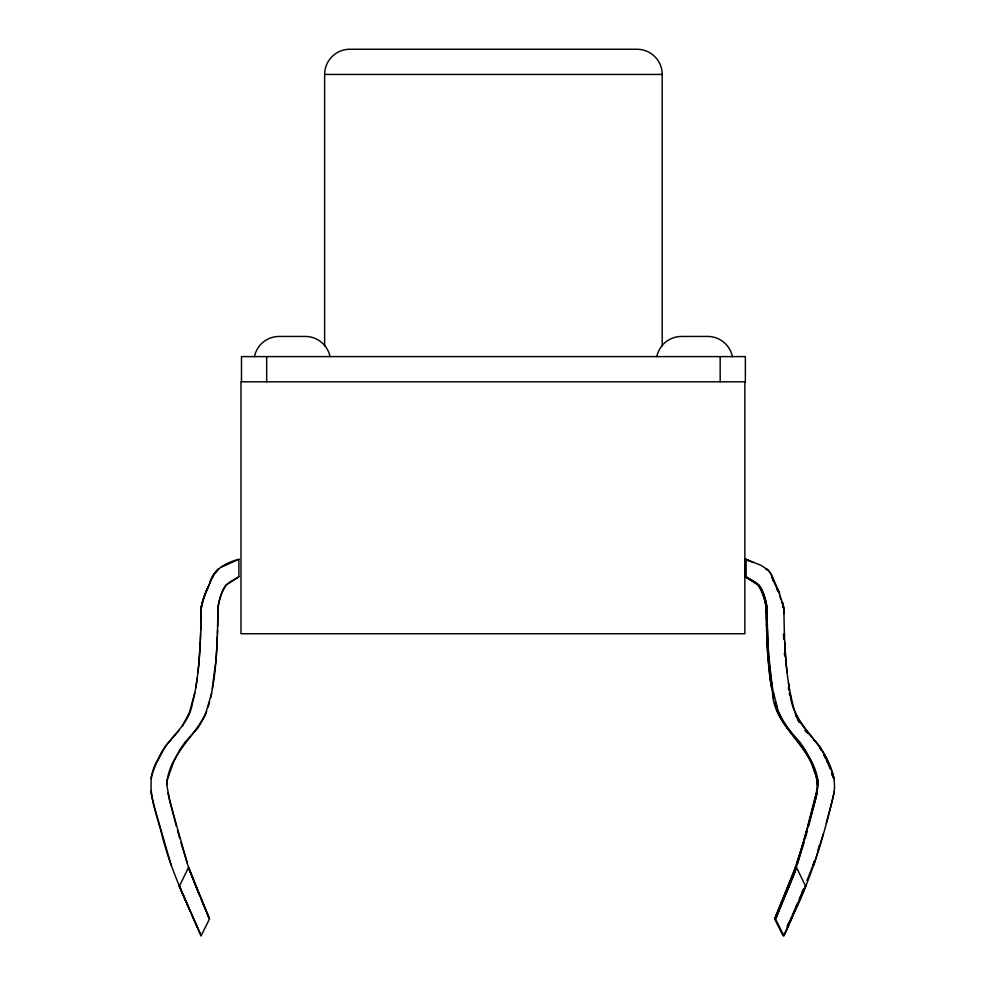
<?xml version="1.0" encoding="UTF-8"?>
<svg xmlns="http://www.w3.org/2000/svg" width="985" height="985" viewBox="0 0 985 985"><rect width="100%" height="100%" fill="white"/><g stroke="black" fill="none" stroke-linecap="round" stroke-linejoin="round"><path stroke-width="1.48" d="M324.631 345.87L324.631 74.441A25.191 25.191 0 0 1 349.823 49.25L637.024 49.25A25.191 25.191 0 0 1 662.216 74.441L662.216 345.87M201.038 613.68L201.1 610.01A30.954 30.954 0 0 1 201.482 606.366L204.067 596.935L209.165 584.462M201.703 605.159L201.482 606.366A31.446 31.446 0 0 0 201.1 610.01L200.928 621.178M201.014 615.736L201.026 614.652M217.808 616.585L217.993 609.518M201.014 616.13L200.977 618.58M217.783 618.063L217.82 615.687M217.771 619.614L217.796 617.595M217.833 614.492L218.054 608.558A49.533 49.533 0 0 1 219.421 600.357L220.061 598.055A64.985 64.985 0 0 1 221.169 594.669A78.529 78.529 0 0 1 222.462 591.345L226.156 584.942L238.887 576.791L238.887 559.283C225.934 562.62 212.895 569.613 209.596 583.502M200.952 620.082L200.965 618.999M201.051 612.473L201.248 608.127A32.431 32.431 0 0 1 201.753 604.913A44.682 44.682 0 0 1 202.528 601.736L203.489 598.621A99.276 99.276 0 0 1 204.572 595.543A133.714 133.714 0 0 1 205.742 592.502L213.745 574.44L218.781 568.665M217.747 620.624L217.771 619.245M201.051 612.461L201.482 606.354M217.636 626.682L217.759 620.439M200.94 621.03L200.866 624.699M217.71 622.815L217.734 621.621M200.891 623.345L200.829 625.918M217.697 623.653L217.648 625.672M200.805 627.149L200.841 625.524M217.636 626.374L217.55 629.944M200.768 628.368L200.817 626.608M200.792 627.704L200.694 630.954M200.731 629.871L200.755 628.787M217.55 629.711L217.353 635.891M217.525 630.72L217.426 633.749M200.706 630.819L200.62 633.269M200.583 634.488L200.632 633.133M200.595 634.217L200.497 636.938M200.546 635.313L200.386 639.659M217.316 637.073L217.365 635.768M217.328 636.778L217.156 640.816M217.242 638.797L217.291 637.788M200.423 638.563L200.472 637.48M217.217 639.45L216.872 646.505A564.467 564.467 0 0 1 215.937 660.627L211.64 693.243L204.978 715.799L197.973 728.001L185.303 741.927L179.923 749.634L173.495 762.193L167.29 779.923L166.748 784.589L169.765 801.396L187.298 863.106M200.337 640.742L200.386 639.376M190.277 911.531C179.122 886.229 168.189 860.668 161.651 833.716C155.433 809.547 143.305 782.878 157.982 759.337C166.588 738.565 189.095 726.401 192.469 702.921C197.813 682.605 199.253 661.514 200.337 640.607M166.748 784.589C168.533 754.461 195.399 736.854 206.702 711.416M197.283 677.705L195.744 687.85M796.865 863.106C802.381 846.903 806.653 830.318 811.184 813.819C814.349 799.918 820.985 784.799 814.09 770.959C806.419 741.323 774.247 725.416 772.523 693.243M797.702 863.106L816.208 797.234L818.252 784.589L817.71 779.923L811.505 762.193L805.077 749.634L799.697 741.927L787.027 728.001L782.016 720.06L778.285 711.416L772.499 688.626L768.706 655.924A610.712 610.712 0 0 1 767.881 641.826L767.783 639.45M212.489 688.613L213.942 679.342A363.588 363.588 0 0 0 215.937 660.627L216.294 655.924A610.897 610.897 0 0 0 217.119 641.826M761.996 590.052C759.534 583.145 751.703 580.424 746.113 576.791L746.113 559.283L760.949 565.328L768.041 569.921L771.255 574.44L777.805 588.956L783.518 606.366A30.966 30.966 0 0 1 783.9 610.01C784.392 641.124 784.959 672.583 792.506 702.921C795.584 720.54 808.439 732.951 819.421 745.928C828.619 760.913 838.063 778.495 833.175 796.545C823.891 835.982 812.12 874.865 794.723 911.531M816.22 793.048L807.798 826.206M817.058 793.048L808.636 826.206M194.796 692.923L189.329 712.746L182.225 726.388M210.618 697.872L211.615 693.255M803.218 842.692L793.245 874.052L774.666 918.956L783.063 935.75L783.728 934.248M795.548 867.182L775.626 916.752M201.962 603.965L202.245 602.771A62.88 62.88 0 0 1 202.91 600.407A82.014 82.014 0 0 1 203.661 598.08A104.964 104.964 0 0 1 204.917 594.62L205.348 593.475A162.02 162.02 0 0 1 206.727 590.077A161.084 161.084 0 0 0 205.348 593.487M826.28 823.14L830.564 807.22A238.136 238.136 0 0 0 834.295 791.177M806.666 830.343L804.388 838.58M807.503 830.343L805.225 838.58M823.349 833.716L813.819 865.249M208.204 706.947L209.485 702.416M804.055 842.692L794.082 874.052L775.503 918.956L783.9 935.75L785.907 931.305M818.092 849.612L819.249 845.659M806.961 880.59L808.463 876.761M808.968 875.48L810.47 871.651M810.975 870.371L812.477 866.529M774.666 918.956L795.178 868.856L785.833 892.275M774.826 918.574L775.306 917.417M775.503 918.956L776.155 917.417M775.7 918.5L796.385 867.182L805.619 886.254L797.616 904.932M786.67 892.275L796.015 868.856L776.463 916.752M802.11 892.582L803.711 888.778M223.004 590.052C225.466 583.145 233.297 580.424 238.887 576.791M207.207 588.944L208.167 586.691M801.125 894.872L802.738 891.08M802.406 891.696L803.588 888.975M796.102 906.459L797.788 902.592M799.18 899.083L800.854 895.242M787.274 926.183L788.788 922.736M794.193 910.829L796.779 904.932M792.297 915.114L793.873 911.531M797.234 905.4L805.619 886.254L783.9 935.75L784.195 935.085M786.424 930.16L795.03 910.829M790.29 919.621L791.768 916.309M790.253 921.603L792.556 916.419M787.335 926.245L789.81 920.716M788.862 924.718L785.057 933.177M209.67 583.342L210.174 582.221M180.945 842.692L188.985 868.856L209.497 918.956L201.1 935.75L199.093 931.305M214.619 573.492L218.572 568.788M215.321 572.457L216.799 570.438M179.073 730.451L165.578 745.928L155.938 764.052A195.338 195.338 0 0 0 150.705 778.569M238.887 559.283L220.665 567.471M324.631 74.441L662.216 74.441M254.832 356.607L254.45 356.607A25.191 25.191 0 0 1 279.137 336.451L305.35 336.451A25.191 25.191 0 0 1 330.024 356.607M732.015 356.607L732.397 356.607A25.191 25.191 0 0 0 707.71 336.451L681.497 336.451A25.191 25.191 0 0 0 656.823 356.607M746.113 559.283L748.366 560.342M750.632 561.401L752.885 562.447M747.283 560.219L749.289 561.154M746.113 576.791L758.844 584.942L762.55 591.345A78.541 78.541 0 0 1 763.831 594.669A64.985 64.985 0 0 1 764.939 598.055L765.579 600.357A49.546 49.546 0 0 1 766.946 608.558L767.229 619.614M745.276 559.283L745.276 576.791L757.994 584.942L761.245 590.249A80.561 80.561 0 0 1 762.575 593.561A66.537 66.537 0 0 1 763.757 596.922A56.588 56.588 0 0 1 765.013 601.503A49.533 49.533 0 0 1 766.108 608.558L766.404 620.624M745.276 576.791C750.865 580.424 758.684 583.145 761.159 590.052M767.155 569.268L770.11 572.544L772.757 577.801M765.591 568.788L766.81 569.847M807.737 733.246L805.09 730.451L806.74 732.409M813.819 739.87L815.518 741.816M799.18 722.067L797.419 718.631L799.13 722.067M771.92 577.789L772.437 578.897M772.954 580.005L773.988 582.221M774.493 583.342L774.998 584.462M200.805 935.085L201.1 935.75L179.381 886.254L188.615 867.182L199.302 895.02M199.943 933.177L179.381 886.254L187.766 905.4M198.576 930.16L192.444 916.419M775.503 585.57L775.995 586.691M826.674 760.531L828.225 764.052L826.181 759.337M209.497 918.956L188.985 868.856L198.33 892.275M208.685 917.084L201.359 899.933M776.476 587.823L777.436 590.077A162.008 162.008 0 0 1 777.904 591.209M776.759 588.476L777.177 589.473M777.596 590.483L778.015 591.492M772.609 578.909L773.533 581.236M778.298 711.416C789.576 736.866 816.479 754.461 818.252 784.589M777.461 711.416C788.726 736.854 815.678 754.473 817.415 784.589M828.705 765.246L830.109 768.842M171.181 865.249L154.436 807.22A238.124 238.124 0 0 1 150.705 791.177M780.674 598.621L781.007 599.656M775.515 702.416L776.796 706.947M774.678 702.416L775.958 706.947M179.775 838.58L177.497 830.343M176.364 826.206L167.942 793.048M782.755 602.771L783.038 603.965M790.204 692.923C791.558 722.608 819.175 738.356 829.062 764.052A195.338 195.338 0 0 1 834.295 778.569M773.385 693.255L774.382 697.872M773.545 697.872L770.208 679.342L767.869 655.924A611.032 611.032 0 0 1 767.044 641.826L766.946 639.45M788.419 687.85L788.874 690.374M772.511 688.613L771.058 679.342A363.674 363.674 0 0 1 769.063 660.627A564.528 564.528 0 0 1 768.115 646.505L767.881 641.826M771.674 688.613L770.221 679.342A363.514 363.514 0 0 1 768.226 660.627A564.528 564.528 0 0 1 767.278 646.505L767.044 641.826M788.431 682.79L789.256 687.85M782.681 606.354L782.853 607.573M766.096 608.558L766.33 614.492M767.007 609.518L767.167 614.566M767.844 640.816L767.364 626.374M766.995 640.816L766.527 626.374M783.691 637.48L783.74 638.563M783.764 639.376L783.567 634.217M767.758 638.797L767.598 634.759M766.909 638.797L766.798 635.768M783.666 636.938L783.58 634.488M784.417 634.488L784.466 635.707M767.574 633.749L767.426 628.701M766.724 633.749L766.576 628.701M767.34 625.192L767.364 626.682M766.49 625.192L766.527 626.682M767.303 623.653L767.327 624.662M767.352 625.672L767.29 622.643M766.465 623.653L766.49 624.662M766.502 625.672L766.441 622.643M767.29 622.815L767.241 620.439M766.453 622.815L766.404 620.439M767.229 619.245L767.253 620.624M766.392 619.614L766.367 617.595M767.204 617.595L767.216 618.605M767.18 615.687L767.192 616.869M766.342 615.687L766.355 616.869M783.962 613.68L783.9 610.01A31.434 31.434 0 0 0 783.518 606.366M744.857 381.798L744.857 633.737L240.98 633.737L240.98 381.798L745.362 381.798L745.362 356.607L241.485 356.607L241.485 381.798M720.17 356.607L720.17 381.798M266.689 356.607L266.689 381.798M197.911 672.57A345.563 345.563 0 0 0 199.339 657.241A602.931 602.931 0 0 0 200.287 641.826M217.734 609.493A60.725 60.725 0 0 1 223.102 590.101M787.089 672.57A345.476 345.476 0 0 1 785.661 657.241A602.746 602.746 0 0 1 784.713 641.826M761.897 590.101A60.725 60.725 0 0 1 767.266 609.493M778.273 590.089A161.023 161.023 0 0 1 779.652 593.487M779.591 595.543A102.44 102.44 0 0 1 779.96 596.565M781.634 601.736A44.694 44.694 0 0 1 781.918 602.795M782.619 605.972A32.431 32.431 0 0 1 782.779 607.056M761.06 590.101A61.119 61.119 0 0 1 766.318 608.484M780.489 598.08A82.063 82.063 0 0 1 780.883 599.237M781.585 601.589A62.868 62.868 0 0 1 781.905 602.771M779.677 595.765A104.939 104.939 0 0 1 780.095 596.922M814.349 861.37L812.982 865.249L814.373 861.383M212.772 576.681L212.243 577.789L213.93 574.538L212.76 576.705M821.379 750.25L819.976 748.095L821.379 750.238M825.59 758.191L823.891 754.732L825.602 758.179M796.828 717.486L795.338 713.928L796.803 717.499M833.051 777.35L831.845 773.681A195.338 195.338 0 0 1 833.064 777.337M789.908 695.435L789.367 692.923L789.884 695.435M784.54 653.363A603.029 603.029 0 0 0 784.725 655.948A559.911 559.911 0 0 1 784.54 653.375"/></g></svg>
